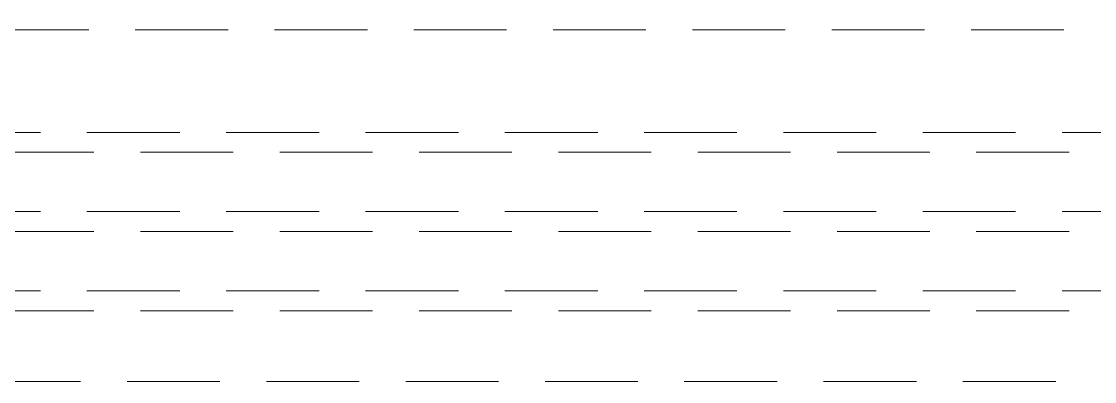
# Model space of a CAD drawing. Header units: millimetres. Extents: x 0 to 145404, y 0 to 194550.
# Drawn here: x 33581.2 to 33797.9, y 132995.6 to 133068.3 of the extents above; entities that cross this region are included whole.
import ezdxf

# ---------------------------------------------------------------- set-up
doc = ezdxf.new("R2010")
doc.units = ezdxf.units.MM
doc.linetypes.add('HIDDEN2', pattern=[0.1875, 0.125, -0.0625])
doc.layers.add('АР - Окна', color=150, linetype='Continuous', lineweight=9)
doc.layers.add('АР - окна - открывание', color=251, linetype='Continuous', lineweight=5)

# ---------------------------------------------------------------- blocks, each defined once
blk = doc.blocks.new('блок балконный дверной с проходом 750мм')
at = {"layer": 'АР - окна - открывание', "color": 252, "linetype": 'HIDDEN2', "lineweight": 0, "ltscale": 150}
for points in [[(-110.5160422081972, -775.6042632106148), (-110.516042428615, -73.17188785274837)], [(-39.51620888702018, -80.22134870603648), (-39.51620866654412, -768.5548023573213)]]:
    blk.add_lwpolyline(points, dxfattribs=at)
for points in [[(-89.80566937785625, -72.10543197027098), (-89.80539569275425, -776.6706853726394), (-85.80540821009345, -776.6706853726394), (-85.80568189519545, -72.10543197027098)], [(-73.80570514298597, -72.10543197027098), (-73.80543145789125, -776.6706853726375), (-69.80543494514131, -776.6706853726375), (-69.80570863023604, -72.10543197027098)], [(-57.80575642520853, -72.10550617721881), (-57.80546722302097, -776.6706853726375), (-53.80547071032925, -776.6706853726375), (-53.80575991251681, -72.10550617721881)]]:
    blk.add_lwpolyline(points, close=True, dxfattribs=at)
at = {"layer": 'АР - окна - открывание', "color": 252, "linetype": 'HIDDEN2', "lineweight": 0, "ltscale": 75}
blk.add_arc((-50.5144568612377, -0.0003663423633781804), 839.7754183786165, 180, 270, dxfattribs=at)
blk = doc.blocks.new('Квартира 1С 3450 тип 9-1')
at = {"layer": 'АР - Окна', "xscale": -1, "rotation": 90}
blk.add_blockref('блок балконный дверной с проходом 750мм', (-7000.002082778141, 809.9999011966866), dxfattribs=at)
blk = doc.blocks.new('V_Section_2')
blk.add_blockref('Квартира 1С 3450 тип 9-1', (7150, -6899.999999999302))

msp = doc.modelspace()

# ---------------------------------------------------------------- block references
msp.add_blockref('V_Section_2', (33175.46006017162, 139046.1139150584, 1.056413898744269e-07))

doc.saveas('drawing.dxf')
